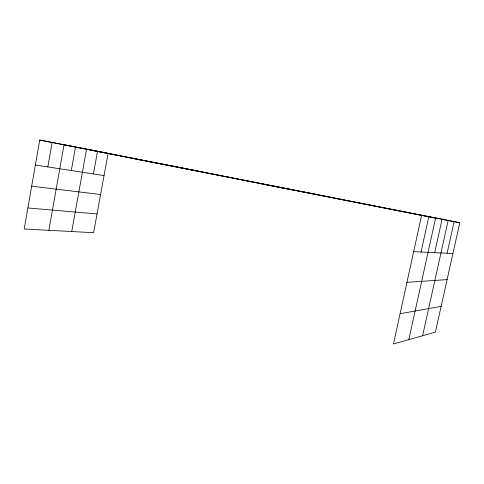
<?xml version="1.0" encoding="UTF-8"?>
<svg xmlns="http://www.w3.org/2000/svg" width="484" height="484" viewBox="0 0 484 484"><rect width="100%" height="100%" fill="white"/><g stroke="black" fill="none" stroke-linecap="round" stroke-linejoin="round"><path stroke-width="0.73" d="M39.736 140.045L24.2 228.986L93.618 232.701L108.107 153.331L39.736 140.045L459.8 222.755L435.382 332.145L393.468 343.955L421.564 215.525M47.819 166.913L52.127 142.453M48.866 230.305L64.045 144.77L435.588 218.175L408.817 339.629M71.311 170.531L75.516 146.997M71.735 231.533L86.569 149.145L459.8 222.755M93.424 173.938L97.538 151.274M421.062 252.013L428.77 216.886M434.68 252.648L442.037 219.397M422.592 335.751L448.148 220.553M447.107 253.223L454.125 221.684M400.086 313.711L441.142 306.348M406.947 282.335L447.113 279.607M413.657 251.668L452.939 253.495M27.872 207.969L97.042 213.934M31.672 186.213L100.587 194.507M35.38 164.996L104.042 175.577M261.669 183.914L316.651 194.495M135.919 159.061L199.94 171.457"/></g></svg>
